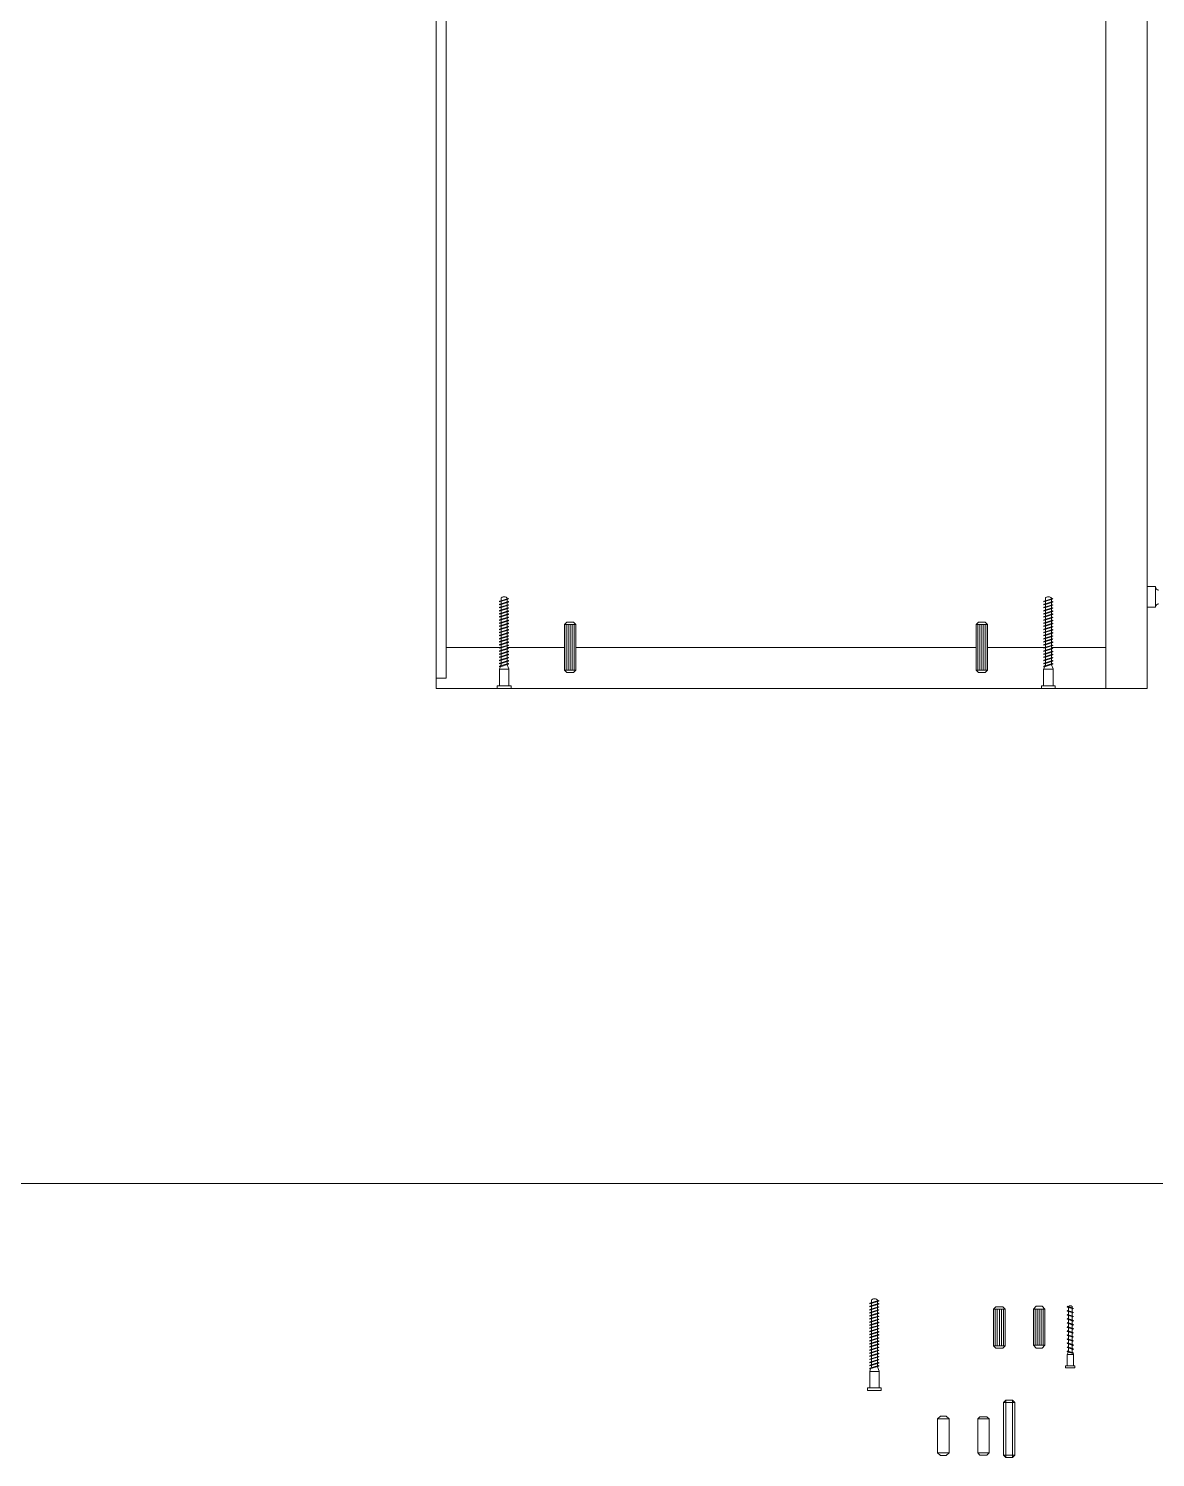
# Model space of a CAD drawing. Header units: centimetres. Extents: x -9.9 to 12.1, y -14.8 to 2.1.
# Drawn here: x 1.949 to 2.44, y -10.87 to -10.247 of the extents above; entities that cross this region are included whole.
import ezdxf

# ---------------------------------------------------------------- set-up
doc = ezdxf.new("R2010")
doc.units = ezdxf.units.CM
doc.header["$MEASUREMENT"] = 0
for name, color, linetype, lineweight in [('0_Num_Penna__6', 6, 'Continuous', 18), ('0_Num_Penna__7', 7, 'Continuous', 18), ('A-FURN_Num_Penna__252_Num_Penna__252_Num_Penna__3_Num_Penna__252_Num_Penna__252_Num_Penna__252_Num_Penna__252_Num_Penna__252_Num_Penna__252_Num_Penna__252_Num_Penna__252_Num_Penna__252_Num_Penna__252_Num_Penna__252_Num_Penna__240', 240, 'Continuous', 18), ('A-FURN_Num_Penna__252_Num_Penna__252_Num_Penna__3_Num_Penna__252_Num_Penna__252_Num_Penna__252_Num_Penna__252_Num_Penna__252_Num_Penna__252_Num_Penna__252_Num_Penna__252_Num_Penna__252_Num_Penna__252_Num_Penna__252_Num_Penna__3', 3, 'Continuous', 18), ('A-FURN_Num_Penna__252_Num_Penna__252_Num_Penna__3_Num_Penna__252_Num_Penna__252_Num_Penna__252_Num_Penna__252_Num_Penna__252_Num_Penna__252_Num_Penna__252_Num_Penna__252_Num_Penna__252_Num_Penna__252_Num_Penna__252_Num_Penna__5', 5, 'Continuous', 18), ('A-FURN_Num_Penna__252_Num_Penna__252_Num_Penna__3_Num_Penna__252_Num_Penna__252_Num_Penna__252_Num_Penna__252_Num_Penna__252_Num_Penna__252_Num_Penna__252_Num_Penna__252_Num_Penna__252_Num_Penna__252_Num_Penna__252_Num_Penna__6', 6, 'Continuous', 18), ('A-FURN_Num_Penna__252_Num_Penna__252_Num_Penna__3_Num_Penna__252_Num_Penna__252_Num_Penna__252_Num_Penna__252_Num_Penna__252_Num_Penna__252_Num_Penna__252_Num_Penna__252_Num_Penna__252_Num_Penna__252_Num_Penna__252_Num_Penna__7', 7, 'Continuous', 18), ('A-SECT-PATT_Num_Penna__6_Num_Penna__6_Num_Penna__6_Num_Penna__6_Num_Penna__6_Num_Penna__6_Num_Penna__6_Num_Penna__6_Num_Penna__6_Num_Penna__6_Num_Penna__6_Num_Penna__6_Num_Penna__6_Num_Penna__6', 6, 'Continuous', 18), ('filatura_Num_Penna__8', 8, 'Continuous', 18), ('PDF _Geometria_Num_Penna__7', 7, 'Continuous', 18), ('PDF16_Geometry_Num_Penna__5_Num_Penna__5_Num_Penna__5_Num_Penna__5_Num_Penna__5_Num_Penna__5_Num_Penna__5_Num_Penna__5_Num_Penna__5_Num_Penna__5_Num_Penna__5_Num_Penna__5_Num_Penna__5_Num_Penna__5', 5, 'Continuous', 18), ('PDF16_Geometry_Num_Penna__6_Num_Penna__6_Num_Penna__6_Num_Penna__6_Num_Penna__6_Num_Penna__6_Num_Penna__6_Num_Penna__6_Num_Penna__6_Num_Penna__6_Num_Penna__6_Num_Penna__6_Num_Penna__6_Num_Penna__6', 6, 'Continuous', 18), ('PDF2_Geometry_Num_Penna__7_Num_Penna__7_Num_Penna__7_Num_Penna__7_Num_Penna__7_Num_Penna__7_Num_Penna__7_Num_Penna__5', 5, 'Continuous', 18), ('PDF2_Geometry_Num_Penna__7_Num_Penna__7_Num_Penna__7_Num_Penna__7_Num_Penna__7_Num_Penna__7_Num_Penna__7_Num_Penna__6', 6, 'Continuous', 18), ('PDF2_Geometry_Num_Penna__7_Num_Penna__7_Num_Penna__7_Num_Penna__7_Num_Penna__7_Num_Penna__7_Num_Penna__7_Num_Penna__7', 7, 'Continuous', 18), ('VITE_Num_Penna__5', 5, 'Continuous', 18), ('VITE_Num_Penna__7', 7, 'Continuous', 18)]:
    doc.layers.add(name, color=color, linetype=linetype, lineweight=lineweight)

msp = doc.modelspace()

# ---------------------------------------------------------------- linework, layer by layer
at = {"layer": '0_Num_Penna__6', "color": 6, "linetype": 'Continuous', "lineweight": 18}
for p, q in [((2.18227, -10.50691), (2.18327, -10.50591)), ((2.18327, -10.50591), (2.18627, -10.50591)), ((2.18727, -10.50691), (2.18627, -10.50591)), ((2.36177, -10.50691), (2.36277, -10.50591)), ((2.36277, -10.50591), (2.36577, -10.50591)), ((2.36677, -10.50691), (2.36577, -10.50591)), ((2.18227, -10.52691), (2.18327, -10.52791)), ((2.18327, -10.52791), (2.18627, -10.52791)), ((2.18727, -10.52691), (2.18627, -10.52791)), ((2.36177, -10.52691), (2.36277, -10.52791)), ((2.36277, -10.52791), (2.36577, -10.52791)), ((2.36677, -10.52691), (2.36577, -10.52791))]:
    msp.add_line(p, q, dxfattribs=at)
at = {"layer": '0_Num_Penna__7', "color": 7, "linetype": 'Continuous', "lineweight": 18}
for p, q in [((2.36938, -10.80547), (2.37038, -10.80447)), ((2.37038, -10.80447), (2.37338, -10.80447)), ((2.37438, -10.80547), (2.37338, -10.80447)), ((2.36938, -10.82147), (2.37038, -10.82247)), ((2.37038, -10.82247), (2.37338, -10.82247)), ((2.37438, -10.82147), (2.37338, -10.82247)), ((2.37366, -10.8461), (2.37466, -10.8451)), ((2.37766, -10.8451), (2.37466, -10.8451)), ((2.37766, -10.8451), (2.37866, -10.8461)), ((2.37366, -10.8461), (2.37366, -10.8691)), ((2.37866, -10.8551), (2.37866, -10.8461)), ((2.36243, -10.85333), (2.36343, -10.85233)), ((2.36343, -10.85233), (2.36643, -10.85233)), ((2.36743, -10.85333), (2.36643, -10.85233)), ((2.37866, -10.8551), (2.37866, -10.8691)), ((2.36243, -10.86808), (2.36343, -10.86908)), ((2.36343, -10.86908), (2.36643, -10.86908)), ((2.36743, -10.86808), (2.36643, -10.86908)), ((2.37366, -10.8691), (2.37466, -10.8701)), ((2.37466, -10.8681), (2.37466, -10.8651)), ((2.37466, -10.8701), (2.37766, -10.8701)), ((2.37866, -10.8691), (2.37766, -10.8701))]:
    msp.add_line(p, q, dxfattribs=at)
at = {"layer": 'A-FURN_Num_Penna__252_Num_Penna__252_Num_Penna__3_Num_Penna__252_Num_Penna__252_Num_Penna__252_Num_Penna__252_Num_Penna__252_Num_Penna__252_Num_Penna__252_Num_Penna__252_Num_Penna__252_Num_Penna__252_Num_Penna__252_Num_Penna__240', "color": 240, "linetype": 'Continuous', "lineweight": 18}
msp.add_line((2.58386, -10.75068), (1.45735, -10.75068), dxfattribs=at)
at = {"layer": 'A-FURN_Num_Penna__252_Num_Penna__252_Num_Penna__3_Num_Penna__252_Num_Penna__252_Num_Penna__252_Num_Penna__252_Num_Penna__252_Num_Penna__252_Num_Penna__252_Num_Penna__252_Num_Penna__252_Num_Penna__252_Num_Penna__252_Num_Penna__3', "color": 3, "linetype": 'Continuous', "lineweight": 18}
msp.add_line((2.37038, -10.82247), (2.37338, -10.82247), dxfattribs=at)
at = {"layer": 'A-FURN_Num_Penna__252_Num_Penna__252_Num_Penna__3_Num_Penna__252_Num_Penna__252_Num_Penna__252_Num_Penna__252_Num_Penna__252_Num_Penna__252_Num_Penna__252_Num_Penna__252_Num_Penna__252_Num_Penna__252_Num_Penna__252_Num_Penna__5', "color": 5, "linetype": 'Continuous', "lineweight": 18}
for p, q in [((2.15728, -10.49575), (2.15467, -10.49656)), ((2.15467, -10.49684), (2.15728, -10.49603)), ((2.39456, -10.49575), (2.39196, -10.49656)), ((2.39196, -10.49684), (2.39456, -10.49603)), ((2.15728, -10.4971), (2.15467, -10.49791)), ((2.15467, -10.49819), (2.15728, -10.49738)), ((2.15728, -10.49845), (2.15467, -10.49926)), ((2.15467, -10.49954), (2.15728, -10.49873)), ((2.15728, -10.49981), (2.15467, -10.50061)), ((2.15467, -10.50089), (2.15728, -10.50009)), ((2.15728, -10.50116), (2.15467, -10.50197)), ((2.15467, -10.50225), (2.15728, -10.50144)), ((2.15728, -10.50251), (2.15467, -10.50332)), ((2.15467, -10.5036), (2.15728, -10.50279)), ((2.39456, -10.4971), (2.39196, -10.49791)), ((2.39196, -10.49819), (2.39456, -10.49738)), ((2.39456, -10.49845), (2.39196, -10.49926)), ((2.39196, -10.49954), (2.39456, -10.49873)), ((2.39456, -10.49981), (2.39196, -10.50061)), ((2.39196, -10.50089), (2.39456, -10.50009)), ((2.39456, -10.50116), (2.39196, -10.50197)), ((2.39196, -10.50225), (2.39456, -10.50144)), ((2.39456, -10.50251), (2.39196, -10.50332)), ((2.39196, -10.5036), (2.39456, -10.50279)), ((2.15728, -10.50387), (2.15467, -10.50467)), ((2.15467, -10.50495), (2.15728, -10.50415)), ((2.15728, -10.50522), (2.15467, -10.50603)), ((2.15467, -10.50631), (2.15728, -10.5055)), ((2.15728, -10.50657), (2.15467, -10.50738)), ((2.15467, -10.50766), (2.15728, -10.50685)), ((2.15728, -10.50792), (2.15467, -10.50873)), ((2.15467, -10.50901), (2.15728, -10.5082)), ((2.15728, -10.50928), (2.15467, -10.51008)), ((2.39456, -10.50387), (2.39196, -10.50467)), ((2.39196, -10.50495), (2.39456, -10.50415)), ((2.39456, -10.50522), (2.39196, -10.50603)), ((2.39196, -10.50631), (2.39456, -10.5055)), ((2.39456, -10.50657), (2.39196, -10.50738)), ((2.39196, -10.50766), (2.39456, -10.50685)), ((2.39456, -10.50792), (2.39196, -10.50873)), ((2.39196, -10.50901), (2.39456, -10.5082)), ((2.39456, -10.50928), (2.39196, -10.51008)), ((2.15467, -10.51036), (2.15728, -10.50956)), ((2.15728, -10.51063), (2.15467, -10.51144)), ((2.15467, -10.51172), (2.15728, -10.51091)), ((2.15728, -10.51198), (2.15467, -10.51279)), ((2.15467, -10.51307), (2.15728, -10.51226)), ((2.15728, -10.51334), (2.15467, -10.51414)), ((2.15467, -10.51442), (2.15728, -10.51362)), ((2.15728, -10.51469), (2.15467, -10.5155)), ((2.15467, -10.51578), (2.15728, -10.51497)), ((2.39196, -10.51036), (2.39456, -10.50956)), ((2.39456, -10.51063), (2.39196, -10.51144)), ((2.39196, -10.51172), (2.39456, -10.51091)), ((2.39456, -10.51198), (2.39196, -10.51279)), ((2.39196, -10.51307), (2.39456, -10.51226)), ((2.39456, -10.51334), (2.39196, -10.51414)), ((2.39196, -10.51442), (2.39456, -10.51362)), ((2.39456, -10.51469), (2.39196, -10.5155)), ((2.39196, -10.51578), (2.39456, -10.51497)), ((2.15728, -10.51604), (2.15467, -10.51685)), ((2.15467, -10.51713), (2.15728, -10.51632)), ((2.15728, -10.5174), (2.15467, -10.5182)), ((2.15467, -10.51848), (2.15728, -10.51768)), ((2.15728, -10.51875), (2.15467, -10.51955)), ((2.15467, -10.51984), (2.15728, -10.51903)), ((2.15728, -10.5201), (2.15467, -10.52091)), ((2.15467, -10.52119), (2.15728, -10.52038)), ((2.15728, -10.52145), (2.15467, -10.52226)), ((2.15467, -10.52254), (2.15728, -10.52173)), ((2.39456, -10.51604), (2.39196, -10.51685)), ((2.39196, -10.51713), (2.39456, -10.51632)), ((2.39456, -10.5174), (2.39196, -10.5182)), ((2.39196, -10.51848), (2.39456, -10.51768)), ((2.39456, -10.51875), (2.39196, -10.51955)), ((2.39196, -10.51984), (2.39456, -10.51903)), ((2.39456, -10.5201), (2.39196, -10.52091)), ((2.39196, -10.52119), (2.39456, -10.52038)), ((2.39456, -10.52145), (2.39196, -10.52226)), ((2.39196, -10.52254), (2.39456, -10.52173)), ((2.15467, -10.52649), (2.15391, -10.52649)), ((2.15433, -10.52535), (2.15728, -10.52444)), ((2.15728, -10.52416), (2.15445, -10.52503)), ((2.15728, -10.52281), (2.15467, -10.52361)), ((2.15467, -10.52389), (2.15728, -10.52309)), ((2.15803, -10.52649), (2.15467, -10.52649)), ((2.39196, -10.52649), (2.3912, -10.52649)), ((2.39161, -10.52535), (2.39456, -10.52444)), ((2.39456, -10.52416), (2.39174, -10.52503)), ((2.39456, -10.52281), (2.39196, -10.52361)), ((2.39196, -10.52389), (2.39456, -10.52309)), ((2.39532, -10.52649), (2.39196, -10.52649)), ((2.15391, -10.53371), (2.15803, -10.53371)), ((2.3912, -10.53371), (2.39532, -10.53371)), ((2.15897, -10.53491), (2.15297, -10.53491)), ((2.39626, -10.53491), (2.39026, -10.53491)), ((2.31947, -10.83257), (2.31535, -10.83257)), ((2.32041, -10.83979), (2.31441, -10.83979)), ((2.31441, -10.84099), (2.31441, -10.83979)), ((2.32041, -10.84099), (2.31441, -10.84099)), ((2.32041, -10.84099), (2.32041, -10.83979))]:
    msp.add_line(p, q, dxfattribs=at)
at = {"layer": 'A-FURN_Num_Penna__252_Num_Penna__252_Num_Penna__3_Num_Penna__252_Num_Penna__252_Num_Penna__252_Num_Penna__252_Num_Penna__252_Num_Penna__252_Num_Penna__252_Num_Penna__252_Num_Penna__252_Num_Penna__252_Num_Penna__252_Num_Penna__6', "color": 6, "linetype": 'Continuous', "lineweight": 18}
for p, q in [((2.15401, -10.49704), (2.15467, -10.49684)), ((2.15467, -10.49656), (2.15403, -10.49675)), ((2.15775, -10.4956), (2.15728, -10.49575)), ((2.15728, -10.49603), (2.15794, -10.49582)), ((2.15775, -10.49695), (2.15728, -10.4971)), ((2.39129, -10.49704), (2.39196, -10.49684)), ((2.39196, -10.49656), (2.39132, -10.49675)), ((2.39504, -10.4956), (2.39456, -10.49575)), ((2.39456, -10.49603), (2.39523, -10.49582)), ((2.39504, -10.49695), (2.39456, -10.4971)), ((2.15401, -10.49839), (2.15467, -10.49819)), ((2.15401, -10.49975), (2.15467, -10.49954)), ((2.15401, -10.5011), (2.15467, -10.50089)), ((2.15401, -10.50245), (2.15467, -10.50225)), ((2.15467, -10.49791), (2.15403, -10.4981)), ((2.15467, -10.49926), (2.15403, -10.49946)), ((2.15467, -10.50061), (2.15403, -10.50081)), ((2.15467, -10.50197), (2.15403, -10.50216)), ((2.15728, -10.49738), (2.15794, -10.49718)), ((2.15775, -10.49831), (2.15728, -10.49845)), ((2.15728, -10.49873), (2.15794, -10.49853)), ((2.15775, -10.49966), (2.15728, -10.49981)), ((2.15728, -10.50009), (2.15794, -10.49988)), ((2.15775, -10.50101), (2.15728, -10.50116)), ((2.15728, -10.50144), (2.15794, -10.50123)), ((2.15775, -10.50237), (2.15728, -10.50251)), ((2.15728, -10.50279), (2.15794, -10.50259)), ((2.39129, -10.49839), (2.39196, -10.49819)), ((2.39129, -10.49975), (2.39196, -10.49954)), ((2.39129, -10.5011), (2.39196, -10.50089)), ((2.39129, -10.50245), (2.39196, -10.50225)), ((2.39196, -10.49791), (2.39132, -10.4981)), ((2.39196, -10.49926), (2.39132, -10.49946)), ((2.39196, -10.50061), (2.39132, -10.50081)), ((2.39196, -10.50197), (2.39132, -10.50216)), ((2.39456, -10.49738), (2.39523, -10.49718)), ((2.39504, -10.49831), (2.39456, -10.49845)), ((2.39456, -10.49873), (2.39523, -10.49853)), ((2.39504, -10.49966), (2.39456, -10.49981)), ((2.39456, -10.50009), (2.39523, -10.49988)), ((2.39504, -10.50101), (2.39456, -10.50116)), ((2.39456, -10.50144), (2.39523, -10.50123)), ((2.39504, -10.50237), (2.39456, -10.50251)), ((2.39456, -10.50279), (2.39523, -10.50259)), ((2.15401, -10.50381), (2.15467, -10.5036)), ((2.15401, -10.50516), (2.15467, -10.50495)), ((2.15401, -10.50651), (2.15467, -10.50631)), ((2.15401, -10.50786), (2.15467, -10.50766)), ((2.15401, -10.50922), (2.15467, -10.50901)), ((2.15467, -10.50332), (2.15403, -10.50352)), ((2.15467, -10.50467), (2.15403, -10.50487)), ((2.15467, -10.50603), (2.15403, -10.50622)), ((2.15467, -10.50738), (2.15403, -10.50758)), ((2.15467, -10.50873), (2.15403, -10.50893)), ((2.15775, -10.50372), (2.15728, -10.50387)), ((2.15728, -10.50415), (2.15794, -10.50394)), ((2.15775, -10.50507), (2.15728, -10.50522)), ((2.15728, -10.5055), (2.15794, -10.50529)), ((2.15775, -10.50642), (2.15728, -10.50657)), ((2.15728, -10.50685), (2.15794, -10.50665)), ((2.15775, -10.50778), (2.15728, -10.50792)), ((2.15728, -10.5082), (2.15794, -10.508)), ((2.15775, -10.50913), (2.15728, -10.50928)), ((2.15728, -10.50956), (2.15794, -10.50935)), ((2.36177, -10.51691), (2.36177, -10.50691)), ((2.36677, -10.51691), (2.36677, -10.50691)), ((2.39129, -10.50381), (2.39196, -10.5036)), ((2.39129, -10.50516), (2.39196, -10.50495)), ((2.39129, -10.50651), (2.39196, -10.50631)), ((2.39129, -10.50786), (2.39196, -10.50766)), ((2.39129, -10.50922), (2.39196, -10.50901)), ((2.39196, -10.50332), (2.39132, -10.50352)), ((2.39196, -10.50467), (2.39132, -10.50487)), ((2.39196, -10.50603), (2.39132, -10.50622)), ((2.39196, -10.50738), (2.39132, -10.50758)), ((2.39196, -10.50873), (2.39132, -10.50893)), ((2.39504, -10.50372), (2.39456, -10.50387)), ((2.39456, -10.50415), (2.39523, -10.50394)), ((2.39504, -10.50507), (2.39456, -10.50522)), ((2.39456, -10.5055), (2.39523, -10.50529)), ((2.39504, -10.50642), (2.39456, -10.50657)), ((2.39456, -10.50685), (2.39523, -10.50665)), ((2.39504, -10.50778), (2.39456, -10.50792)), ((2.39456, -10.5082), (2.39523, -10.508)), ((2.39504, -10.50913), (2.39456, -10.50928)), ((2.39456, -10.50956), (2.39523, -10.50935)), ((2.15401, -10.51057), (2.15467, -10.51036)), ((2.15401, -10.51192), (2.15467, -10.51172)), ((2.15401, -10.51328), (2.15467, -10.51307)), ((2.15401, -10.51463), (2.15467, -10.51442)), ((2.15467, -10.51008), (2.15403, -10.51028)), ((2.15467, -10.51144), (2.15403, -10.51163)), ((2.15467, -10.51279), (2.15403, -10.51299)), ((2.15467, -10.51414), (2.15403, -10.51434)), ((2.15467, -10.5155), (2.15403, -10.51569)), ((2.15775, -10.51048), (2.15728, -10.51063)), ((2.15728, -10.51091), (2.15794, -10.51071)), ((2.15775, -10.51184), (2.15728, -10.51198)), ((2.15728, -10.51226), (2.15794, -10.51206)), ((2.15775, -10.51319), (2.15728, -10.51334)), ((2.15728, -10.51362), (2.15794, -10.51341)), ((2.15775, -10.51454), (2.15728, -10.51469)), ((2.15728, -10.51497), (2.15794, -10.51476)), ((2.39129, -10.51057), (2.39196, -10.51036)), ((2.39129, -10.51192), (2.39196, -10.51172)), ((2.39129, -10.51328), (2.39196, -10.51307)), ((2.39129, -10.51463), (2.39196, -10.51442)), ((2.39196, -10.51008), (2.39132, -10.51028)), ((2.39196, -10.51144), (2.39132, -10.51163)), ((2.39196, -10.51279), (2.39132, -10.51299)), ((2.39196, -10.51414), (2.39132, -10.51434)), ((2.39196, -10.5155), (2.39132, -10.51569)), ((2.39504, -10.51048), (2.39456, -10.51063)), ((2.39456, -10.51091), (2.39523, -10.51071)), ((2.39504, -10.51184), (2.39456, -10.51198)), ((2.39456, -10.51226), (2.39523, -10.51206)), ((2.39504, -10.51319), (2.39456, -10.51334)), ((2.39456, -10.51362), (2.39523, -10.51341)), ((2.39504, -10.51454), (2.39456, -10.51469)), ((2.39456, -10.51497), (2.39523, -10.51476)), ((2.15401, -10.51598), (2.15467, -10.51578)), ((2.15401, -10.51733), (2.15467, -10.51713)), ((2.15401, -10.51869), (2.15467, -10.51848)), ((2.15401, -10.52004), (2.15467, -10.51984)), ((2.15401, -10.52139), (2.15467, -10.52119)), ((2.15467, -10.51685), (2.15403, -10.51705)), ((2.15467, -10.5182), (2.15403, -10.5184)), ((2.15467, -10.51955), (2.15403, -10.51975)), ((2.15467, -10.52091), (2.15403, -10.5211)), ((2.15775, -10.51589), (2.15728, -10.51604)), ((2.15728, -10.51632), (2.15794, -10.51612)), ((2.15775, -10.51725), (2.15728, -10.5174)), ((2.15728, -10.51768), (2.15794, -10.51747)), ((2.15775, -10.5186), (2.15728, -10.51875)), ((2.15728, -10.51903), (2.15794, -10.51882)), ((2.15775, -10.51995), (2.15728, -10.5201)), ((2.15728, -10.52038), (2.15794, -10.52018)), ((2.15775, -10.52131), (2.15728, -10.52145)), ((2.15728, -10.52173), (2.15794, -10.52153)), ((2.39129, -10.51598), (2.39196, -10.51578)), ((2.39129, -10.51733), (2.39196, -10.51713)), ((2.39129, -10.51869), (2.39196, -10.51848)), ((2.39129, -10.52004), (2.39196, -10.51984)), ((2.39129, -10.52139), (2.39196, -10.52119)), ((2.39196, -10.51685), (2.39132, -10.51705)), ((2.39196, -10.5182), (2.39132, -10.5184)), ((2.39196, -10.51955), (2.39132, -10.51975)), ((2.39196, -10.52091), (2.39132, -10.5211)), ((2.39504, -10.51589), (2.39456, -10.51604)), ((2.39456, -10.51632), (2.39523, -10.51612)), ((2.39504, -10.51725), (2.39456, -10.5174)), ((2.39456, -10.51768), (2.39523, -10.51747)), ((2.39504, -10.5186), (2.39456, -10.51875)), ((2.39456, -10.51903), (2.39523, -10.51882)), ((2.39504, -10.51995), (2.39456, -10.5201)), ((2.39456, -10.52038), (2.39523, -10.52018)), ((2.39504, -10.52131), (2.39456, -10.52145)), ((2.39456, -10.52173), (2.39523, -10.52153)), ((2.15401, -10.52275), (2.15467, -10.52254)), ((2.15401, -10.5241), (2.15467, -10.52389)), ((2.15401, -10.52545), (2.15433, -10.52535)), ((2.15467, -10.52226), (2.15403, -10.52246)), ((2.15467, -10.52361), (2.15403, -10.52381)), ((2.15445, -10.52503), (2.15403, -10.52516)), ((2.15775, -10.52266), (2.15728, -10.52281)), ((2.15728, -10.52309), (2.15794, -10.52288)), ((2.15775, -10.52401), (2.15728, -10.52416)), ((2.15728, -10.52444), (2.15794, -10.52423)), ((2.39129, -10.52275), (2.39196, -10.52254)), ((2.39129, -10.5241), (2.39196, -10.52389)), ((2.39129, -10.52545), (2.39161, -10.52535)), ((2.39196, -10.52226), (2.39132, -10.52246)), ((2.39196, -10.52361), (2.39132, -10.52381)), ((2.39174, -10.52503), (2.39132, -10.52516)), ((2.39504, -10.52266), (2.39456, -10.52281)), ((2.39456, -10.52309), (2.39523, -10.52288)), ((2.39504, -10.52401), (2.39456, -10.52416)), ((2.39456, -10.52444), (2.39523, -10.52423)), ((2.15297, -10.53491), (2.15297, -10.53371)), ((2.15297, -10.53371), (2.15391, -10.53371)), ((2.15803, -10.53371), (2.15897, -10.53371)), ((2.15897, -10.53491), (2.15897, -10.53371)), ((2.39026, -10.53491), (2.39026, -10.53371)), ((2.39026, -10.53371), (2.3912, -10.53371)), ((2.39532, -10.53371), (2.39626, -10.53371)), ((2.39626, -10.53491), (2.39626, -10.53371))]:
    msp.add_line(p, q, dxfattribs=at)
at = {"layer": 'A-FURN_Num_Penna__252_Num_Penna__252_Num_Penna__3_Num_Penna__252_Num_Penna__252_Num_Penna__252_Num_Penna__252_Num_Penna__252_Num_Penna__252_Num_Penna__252_Num_Penna__252_Num_Penna__252_Num_Penna__252_Num_Penna__252_Num_Penna__7', "color": 7, "linetype": 'Continuous', "lineweight": 18}
for p, q in [((2.31544, -10.80312), (2.31938, -10.8019)), ((2.31919, -10.80168), (2.31547, -10.80283)), ((2.31544, -10.80447), (2.31938, -10.80326)), ((2.31544, -10.80583), (2.31938, -10.80461)), ((2.31544, -10.80718), (2.31938, -10.80596)), ((2.31544, -10.80853), (2.31938, -10.80732)), ((2.31919, -10.80303), (2.31547, -10.80419)), ((2.31919, -10.80439), (2.31547, -10.80554)), ((2.31919, -10.80574), (2.31547, -10.80689)), ((2.31919, -10.80709), (2.31547, -10.80824)), ((2.31919, -10.80845), (2.31547, -10.8096)), ((2.31544, -10.80989), (2.31938, -10.80867)), ((2.31544, -10.81124), (2.31938, -10.81002)), ((2.31544, -10.81259), (2.31938, -10.81137)), ((2.31544, -10.81395), (2.31938, -10.81273)), ((2.31544, -10.8153), (2.31938, -10.81408)), ((2.31919, -10.8098), (2.31547, -10.81095)), ((2.31919, -10.81115), (2.31547, -10.8123)), ((2.31919, -10.81251), (2.31547, -10.81366)), ((2.31919, -10.81386), (2.31547, -10.81501)), ((2.31544, -10.81665), (2.31938, -10.81543)), ((2.31544, -10.818), (2.31938, -10.81679)), ((2.31544, -10.81936), (2.31938, -10.81814)), ((2.31544, -10.82071), (2.31938, -10.81949)), ((2.31544, -10.82206), (2.31938, -10.82085)), ((2.31919, -10.81521), (2.31547, -10.81636)), ((2.31919, -10.81656), (2.31547, -10.81772)), ((2.31919, -10.81792), (2.31547, -10.81907)), ((2.31919, -10.81927), (2.31547, -10.82042)), ((2.31919, -10.82062), (2.31547, -10.82177)), ((2.31544, -10.82342), (2.31938, -10.8222)), ((2.31544, -10.82477), (2.31938, -10.82355)), ((2.31544, -10.82612), (2.31938, -10.8249)), ((2.31544, -10.82747), (2.31938, -10.82626)), ((2.31919, -10.82198), (2.31547, -10.82313)), ((2.31919, -10.82333), (2.31547, -10.82448)), ((2.31919, -10.82468), (2.31547, -10.82583)), ((2.31919, -10.82603), (2.31547, -10.82719)), ((2.31544, -10.82883), (2.31938, -10.82761)), ((2.31544, -10.83018), (2.31938, -10.82896)), ((2.31544, -10.83153), (2.31938, -10.83032)), ((2.31919, -10.82739), (2.31547, -10.82854)), ((2.31919, -10.82874), (2.31547, -10.82989)), ((2.31919, -10.83009), (2.31547, -10.83124))]:
    msp.add_line(p, q, dxfattribs=at)
at = {"layer": 'A-SECT-PATT_Num_Penna__6_Num_Penna__6_Num_Penna__6_Num_Penna__6_Num_Penna__6_Num_Penna__6_Num_Penna__6_Num_Penna__6_Num_Penna__6_Num_Penna__6_Num_Penna__6_Num_Penna__6_Num_Penna__6_Num_Penna__6', "color": 6, "linetype": 'Continuous', "lineweight": 18}
msp.add_line((2.13077, -9.78941), (2.13077, -10.53041), dxfattribs=at)
at = {"layer": 'filatura_Num_Penna__8', "color": 8, "linetype": 'Continuous', "lineweight": 18}
for p, q in [((2.37466, -10.8451), (2.37466, -10.8701)), ((2.37766, -10.8451), (2.37766, -10.8701)), ((2.37366, -10.8461), (2.37866, -10.8461)), ((2.37866, -10.8691), (2.37366, -10.8691))]:
    msp.add_line(p, q, dxfattribs=at)
at = {"layer": 'PDF _Geometria_Num_Penna__7', "color": 7, "linetype": 'Continuous', "lineweight": 18, "flags": 128}
msp.add_lwpolyline([(2.40394, -10.82477, -0.02483), (2.40415, -10.82526), (2.40415, -10.83017), (2.40415, -10.82526), (2.40143, -10.82526), (2.40143, -10.83017), (2.40143, -10.82526, -0.059883), (2.40203, -10.82413), (2.40203, -10.80424, -0.31778), (2.40356, -10.80424), (2.40356, -10.82413, -0.012634), (2.40371, -10.82435)], format="xyb", dxfattribs=at)
for points in [[(2.40415, -10.8051), (2.40394, -10.80497), (2.40165, -10.8042), (2.40143, -10.80442), (2.40165, -10.80454), (2.40394, -10.80532), (2.40415, -10.8051), (2.40143, -10.80442)], [(2.40415, -10.80687), (2.40394, -10.80675), (2.40165, -10.80598), (2.40143, -10.80619), (2.40165, -10.80632), (2.40394, -10.80709), (2.40415, -10.80687), (2.40143, -10.80619)], [(2.40415, -10.80864), (2.40394, -10.80851), (2.40165, -10.80774), (2.40143, -10.80796), (2.40165, -10.80808), (2.40394, -10.80885), (2.40415, -10.80864), (2.40143, -10.80796)], [(2.40415, -10.81041), (2.40394, -10.81028), (2.40165, -10.80951), (2.40143, -10.80973), (2.40165, -10.80985), (2.40394, -10.81062), (2.40415, -10.81041), (2.40143, -10.80973)], [(2.40415, -10.81218), (2.40394, -10.81206), (2.40165, -10.81129), (2.40143, -10.81149), (2.40165, -10.81162), (2.40394, -10.81239), (2.40415, -10.81218), (2.40143, -10.81149)], [(2.40415, -10.81394), (2.40394, -10.81382), (2.40165, -10.81305), (2.40143, -10.81327), (2.40165, -10.81339), (2.40394, -10.81416), (2.40415, -10.81394), (2.40143, -10.81327)], [(2.40415, -10.81571), (2.40394, -10.81559), (2.40165, -10.81482), (2.40143, -10.81503), (2.40165, -10.81516), (2.40394, -10.81593), (2.40415, -10.81571), (2.40143, -10.81503)], [(2.40415, -10.81748), (2.40394, -10.81735), (2.40165, -10.81658), (2.40143, -10.8168), (2.40165, -10.81692), (2.40394, -10.81769), (2.40415, -10.81748), (2.40143, -10.8168)], [(2.40415, -10.81925), (2.40394, -10.81913), (2.40165, -10.81836), (2.40143, -10.81857), (2.40165, -10.8187), (2.40394, -10.81947), (2.40415, -10.81925), (2.40143, -10.81857)], [(2.40415, -10.82102), (2.40394, -10.8209), (2.40165, -10.82013), (2.40143, -10.82034), (2.40165, -10.82046), (2.40394, -10.82123), (2.40415, -10.82102), (2.40143, -10.82034)], [(2.40415, -10.82278), (2.40394, -10.82266), (2.40165, -10.82189), (2.40143, -10.82211), (2.40165, -10.82223), (2.40394, -10.823), (2.40415, -10.82278), (2.40143, -10.82211)], [(2.40415, -10.82456), (2.40394, -10.82443), (2.40165, -10.82366), (2.40143, -10.82387), (2.40165, -10.824), (2.40394, -10.82477), (2.40415, -10.82456), (2.40143, -10.82387)]]:
    msp.add_lwpolyline(points, dxfattribs=at)
msp.add_lwpolyline([(2.40479, -10.83017), (2.40079, -10.83017), (2.40079, -10.83098), (2.40479, -10.83098)], close=True, dxfattribs=at)
at = {"layer": 'PDF16_Geometry_Num_Penna__5_Num_Penna__5_Num_Penna__5_Num_Penna__5_Num_Penna__5_Num_Penna__5_Num_Penna__5_Num_Penna__5_Num_Penna__5_Num_Penna__5_Num_Penna__5_Num_Penna__5_Num_Penna__5_Num_Penna__5', "color": 5, "linetype": 'Continuous', "lineweight": 18}
for p, q in [((2.43993, -10.49043), (2.43627, -10.49043)), ((2.43627, -10.49043), (2.43627, -10.49938)), ((2.43993, -10.49043), (2.43993, -10.49938)), ((2.43993, -10.49938), (2.43627, -10.49938))]:
    msp.add_line(p, q, dxfattribs=at)
for centre, start, end in [((2.44141, -10.49043), 180, 270), ((2.44141, -10.49938), 90, 180)]:
    msp.add_arc(centre, 0.00148, start, end, dxfattribs=at)
at = {"layer": 'PDF16_Geometry_Num_Penna__6_Num_Penna__6_Num_Penna__6_Num_Penna__6_Num_Penna__6_Num_Penna__6_Num_Penna__6_Num_Penna__6_Num_Penna__6_Num_Penna__6_Num_Penna__6_Num_Penna__6_Num_Penna__6_Num_Penna__6', "color": 6, "linetype": 'Continuous', "lineweight": 18}
for p, q in [((2.12627, -10.53041), (2.12627, -9.78491)), ((2.41827, -9.78491), (2.41827, -10.53491)), ((2.43627, -9.78491), (2.43627, -10.53491)), ((2.13077, -10.51691), (2.15448, -10.51691)), ((2.13077, -10.53041), (2.13077, -10.51691)), ((2.15728, -10.51691), (2.18227, -10.51691)), ((2.18727, -10.51691), (2.36177, -10.51691)), ((2.36677, -10.51691), (2.39177, -10.51691)), ((2.39456, -10.51691), (2.41827, -10.51691)), ((2.12627, -10.53491), (2.12627, -10.53041)), ((2.12627, -10.53041), (2.13077, -10.53041)), ((2.12627, -10.53491), (2.15279, -10.53491)), ((2.15879, -10.53491), (2.39026, -10.53491)), ((2.39626, -10.53491), (2.43627, -10.53491))]:
    msp.add_line(p, q, dxfattribs=at)
at = {"layer": 'PDF2_Geometry_Num_Penna__7_Num_Penna__7_Num_Penna__7_Num_Penna__7_Num_Penna__7_Num_Penna__7_Num_Penna__7_Num_Penna__5', "color": 5, "linetype": 'Continuous', "lineweight": 18, "flags": 128}
for points in [[(2.39456, -10.4971), (2.39456, -10.49603)], [(2.39456, -10.49845), (2.39456, -10.49738)], [(2.39456, -10.49981), (2.39456, -10.49873)], [(2.39456, -10.50116), (2.39456, -10.50009)], [(2.39456, -10.50251), (2.39456, -10.50144)], [(2.39456, -10.50387), (2.39456, -10.50279)], [(2.18301, -10.50691), (2.18301, -10.52691)], [(2.18389, -10.50691), (2.18389, -10.52691)], [(2.18478, -10.50691), (2.18478, -10.52691)], [(2.18566, -10.50691), (2.18566, -10.52691)], [(2.18654, -10.50691), (2.18654, -10.52691)], [(2.36251, -10.50691), (2.36251, -10.52691)], [(2.36339, -10.50691), (2.36339, -10.52691)], [(2.36428, -10.50691), (2.36428, -10.52691)], [(2.36516, -10.50691), (2.36516, -10.52691)], [(2.36604, -10.50691), (2.36604, -10.52691)], [(2.39456, -10.50522), (2.39456, -10.50415)], [(2.39456, -10.50657), (2.39456, -10.5055)], [(2.39456, -10.50792), (2.39456, -10.50685)], [(2.39456, -10.50928), (2.39456, -10.5082)], [(2.39456, -10.51063), (2.39456, -10.50956)], [(2.39456, -10.51198), (2.39456, -10.51091)], [(2.39456, -10.51334), (2.39456, -10.51226)], [(2.39456, -10.51469), (2.39456, -10.51362)], [(2.39456, -10.51604), (2.39456, -10.51497)], [(2.39456, -10.5174), (2.39456, -10.51632)], [(2.39456, -10.51875), (2.39456, -10.51768)], [(2.39456, -10.5201), (2.39456, -10.51903)], [(2.39456, -10.52145), (2.39456, -10.52038)], [(2.39456, -10.52281), (2.39456, -10.52173)], [(2.15467, -10.52447), (2.15467, -10.52444)], [(2.39196, -10.52447), (2.39196, -10.52444)], [(2.39456, -10.52416), (2.39456, -10.52309)], [(2.31871, -10.80318), (2.31871, -10.80211)], [(2.31611, -10.80292), (2.31611, -10.80399)], [(2.31611, -10.80427), (2.31611, -10.80534)], [(2.31611, -10.80562), (2.31611, -10.8067)], [(2.31611, -10.80698), (2.31611, -10.80805)], [(2.31611, -10.80833), (2.31611, -10.8094)], [(2.31871, -10.80454), (2.31871, -10.80346)], [(2.31871, -10.80589), (2.31871, -10.80482)], [(2.31871, -10.80724), (2.31871, -10.80617)], [(2.31871, -10.80859), (2.31871, -10.80752)], [(2.31611, -10.80968), (2.31611, -10.81075)], [(2.31611, -10.81103), (2.31611, -10.81211)], [(2.31611, -10.81239), (2.31611, -10.81346)], [(2.31611, -10.81374), (2.31611, -10.81481)], [(2.31871, -10.80995), (2.31871, -10.80887)], [(2.31871, -10.8113), (2.31871, -10.81023)], [(2.31871, -10.81265), (2.31871, -10.81158)], [(2.31871, -10.81401), (2.31871, -10.81293)], [(2.31871, -10.81536), (2.31871, -10.81429)], [(2.31611, -10.81509), (2.31611, -10.81617)], [(2.31611, -10.81645), (2.31611, -10.81752)], [(2.31611, -10.8178), (2.31611, -10.81887)], [(2.31611, -10.81915), (2.31611, -10.82022)], [(2.31611, -10.8205), (2.31611, -10.82158)], [(2.31871, -10.81671), (2.31871, -10.81564)], [(2.31871, -10.81806), (2.31871, -10.81699)], [(2.31871, -10.81942), (2.31871, -10.81834)], [(2.31871, -10.82077), (2.31871, -10.8197)], [(2.31611, -10.82186), (2.31611, -10.82293)], [(2.31611, -10.82321), (2.31611, -10.82428)], [(2.31611, -10.82456), (2.31611, -10.82564)], [(2.31611, -10.82592), (2.31611, -10.82699)], [(2.31871, -10.82212), (2.31871, -10.82105)], [(2.31871, -10.82348), (2.31871, -10.8224)], [(2.31871, -10.82483), (2.31871, -10.82376)], [(2.31871, -10.82618), (2.31871, -10.82511)], [(2.31871, -10.82754), (2.31871, -10.82646)], [(2.31538, -10.83243), (2.31576, -10.83143)], [(2.31589, -10.83112), (2.31611, -10.83055)], [(2.31611, -10.82727), (2.31611, -10.82834)], [(2.31611, -10.82862), (2.31611, -10.82969)], [(2.31611, -10.82997), (2.31611, -10.83055)], [(2.31611, -10.83055), (2.31611, -10.83052)], [(2.31871, -10.82889), (2.31871, -10.82782)], [(2.31871, -10.83024), (2.31871, -10.82917)], [(2.31871, -10.83055), (2.31871, -10.83052)], [(2.31944, -10.83243), (2.31871, -10.83055)]]:
    msp.add_lwpolyline(points, dxfattribs=at)
for points in [[(2.31871, -10.80183), (2.31871, -10.80153, 0.19953), (2.31864, -10.80136, 0.116877), (2.31826, -10.80112, 0.162888), (2.31657, -10.80112, 0.116832), (2.31618, -10.80136, 0.198418), (2.31611, -10.80153), (2.31611, -10.80264)], [(2.31938, -10.8019, 0.199007), (2.31919, -10.80168)], [(2.31547, -10.80283, 0.198716), (2.31544, -10.80312)], [(2.31547, -10.80419, 0.199281), (2.31544, -10.80447)], [(2.31547, -10.80554, 0.198514), (2.31544, -10.80583)], [(2.31547, -10.80689, 0.199628), (2.31544, -10.80718)], [(2.31547, -10.80824, 0.198716), (2.31544, -10.80853)], [(2.31938, -10.80326, 0.19894), (2.31919, -10.80303)], [(2.31938, -10.80461, 0.198954), (2.31919, -10.80439)], [(2.31938, -10.80596, 0.198898), (2.31919, -10.80574)], [(2.31938, -10.80732, 0.199007), (2.31919, -10.80709)], [(2.31938, -10.80867, 0.19894), (2.31919, -10.80845)], [(2.31547, -10.8096, 0.199281), (2.31544, -10.80989)], [(2.31547, -10.81095, 0.198514), (2.31544, -10.81124)], [(2.31547, -10.8123, 0.199628), (2.31544, -10.81259)], [(2.31547, -10.81366, 0.198716), (2.31544, -10.81395)], [(2.31938, -10.81002, 0.198954), (2.31919, -10.8098)], [(2.31938, -10.81137, 0.198898), (2.31919, -10.81115)], [(2.31938, -10.81273, 0.199007), (2.31919, -10.81251)], [(2.31938, -10.81408, 0.19894), (2.31919, -10.81386)], [(2.31547, -10.81501, 0.199281), (2.31544, -10.8153)], [(2.31547, -10.81636, 0.198514), (2.31544, -10.81665)], [(2.31547, -10.81772, 0.199628), (2.31544, -10.818)], [(2.31547, -10.81907, 0.198716), (2.31544, -10.81936)], [(2.31547, -10.82042, 0.199281), (2.31544, -10.82071)], [(2.31938, -10.81543, 0.198954), (2.31919, -10.81521)], [(2.31938, -10.81679, 0.198898), (2.31919, -10.81656)], [(2.31938, -10.81814, 0.199007), (2.31919, -10.81792)], [(2.31938, -10.81949, 0.19894), (2.31919, -10.81927)], [(2.31938, -10.82085, 0.198954), (2.31919, -10.82062)], [(2.31547, -10.82177, 0.198514), (2.31544, -10.82206)], [(2.31547, -10.82313, 0.199628), (2.31544, -10.82342)], [(2.31547, -10.82448, 0.198716), (2.31544, -10.82477)], [(2.31547, -10.82583, 0.199281), (2.31544, -10.82612)], [(2.31938, -10.8222, 0.198898), (2.31919, -10.82198)], [(2.31938, -10.82355, 0.199007), (2.31919, -10.82333)], [(2.31938, -10.8249, 0.19894), (2.31919, -10.82468)], [(2.31938, -10.82626, 0.198954), (2.31919, -10.82603)], [(2.31538, -10.83243, 0.092856), (2.31535, -10.83257), (2.31535, -10.83979)], [(2.31547, -10.82719, 0.198514), (2.31544, -10.82747)], [(2.31547, -10.82854, 0.199628), (2.31544, -10.82883)], [(2.31547, -10.82989, 0.198716), (2.31544, -10.83018)], [(2.31547, -10.83124, 0.195854), (2.31545, -10.83153)], [(2.31938, -10.82761, 0.198898), (2.31919, -10.82739)], [(2.31938, -10.82896, 0.199007), (2.31919, -10.82874)], [(2.31938, -10.83032, 0.198901), (2.31919, -10.83009)], [(2.31947, -10.83979), (2.31947, -10.83257, 0.097456), (2.31944, -10.83243)]]:
    msp.add_lwpolyline(points, format="xyb", dxfattribs=at)
at = {"layer": 'PDF2_Geometry_Num_Penna__7_Num_Penna__7_Num_Penna__7_Num_Penna__7_Num_Penna__7_Num_Penna__7_Num_Penna__7_Num_Penna__6', "color": 6, "linetype": 'Continuous', "lineweight": 18, "flags": 128}
for points in [[(2.15403, -10.49675, 0.198716), (2.15401, -10.49704)], [(2.15728, -10.49575), (2.15728, -10.49545, 0.19953), (2.15721, -10.49528, 0.116877), (2.15682, -10.49504, 0.162888), (2.15513, -10.49504, 0.116832), (2.15474, -10.49528, 0.198418), (2.15467, -10.49545), (2.15467, -10.49656)], [(2.15794, -10.49582, 0.199007), (2.15775, -10.4956)], [(2.15794, -10.49718, 0.19894), (2.15775, -10.49695)], [(2.39132, -10.49675, 0.198716), (2.39129, -10.49704)], [(2.39456, -10.49575), (2.39456, -10.49545, 0.19953), (2.39449, -10.49528, 0.116877), (2.39411, -10.49504, 0.162888), (2.39242, -10.49504, 0.116832), (2.39203, -10.49528, 0.198418), (2.39196, -10.49545), (2.39196, -10.49656)], [(2.39523, -10.49582, 0.199007), (2.39504, -10.4956)], [(2.39523, -10.49718, 0.19894), (2.39504, -10.49695)], [(2.15403, -10.4981, 0.199281), (2.15401, -10.49839)], [(2.15403, -10.49946, 0.198514), (2.15401, -10.49975)], [(2.15403, -10.50081, 0.199628), (2.15401, -10.5011)], [(2.15403, -10.50216, 0.198716), (2.15401, -10.50245)], [(2.15794, -10.49853, 0.198954), (2.15775, -10.49831)], [(2.15794, -10.49988, 0.198898), (2.15775, -10.49966)], [(2.15794, -10.50123, 0.199007), (2.15775, -10.50101)], [(2.15794, -10.50259, 0.19894), (2.15775, -10.50237)], [(2.39132, -10.4981, 0.199281), (2.39129, -10.49839)], [(2.39132, -10.49946, 0.198514), (2.39129, -10.49975)], [(2.39132, -10.50081, 0.199628), (2.39129, -10.5011)], [(2.39132, -10.50216, 0.198716), (2.39129, -10.50245)], [(2.39523, -10.49853, 0.198954), (2.39504, -10.49831)], [(2.39523, -10.49988, 0.198898), (2.39504, -10.49966)], [(2.39523, -10.50123, 0.199007), (2.39504, -10.50101)], [(2.39523, -10.50259, 0.19894), (2.39504, -10.50237)], [(2.15403, -10.50352, 0.199281), (2.15401, -10.50381)], [(2.15403, -10.50487, 0.198514), (2.15401, -10.50516)], [(2.15403, -10.50622, 0.199628), (2.15401, -10.50651)], [(2.15403, -10.50758, 0.198716), (2.15401, -10.50786)], [(2.15403, -10.50893, 0.199281), (2.15401, -10.50922)], [(2.15794, -10.50394, 0.198954), (2.15775, -10.50372)], [(2.15794, -10.50529, 0.198898), (2.15775, -10.50507)], [(2.15794, -10.50665, 0.199007), (2.15775, -10.50642)], [(2.15794, -10.508, 0.19894), (2.15775, -10.50778)], [(2.15794, -10.50935, 0.198954), (2.15775, -10.50913)], [(2.39132, -10.50352, 0.199281), (2.39129, -10.50381)], [(2.39132, -10.50487, 0.198514), (2.39129, -10.50516)], [(2.39132, -10.50622, 0.199628), (2.39129, -10.50651)], [(2.39132, -10.50758, 0.198716), (2.39129, -10.50786)], [(2.39132, -10.50893, 0.199281), (2.39129, -10.50922)], [(2.39523, -10.50394, 0.198954), (2.39504, -10.50372)], [(2.39523, -10.50529, 0.198898), (2.39504, -10.50507)], [(2.39523, -10.50665, 0.199007), (2.39504, -10.50642)], [(2.39523, -10.508, 0.19894), (2.39504, -10.50778)], [(2.39523, -10.50935, 0.198954), (2.39504, -10.50913)], [(2.15403, -10.51028, 0.198514), (2.15401, -10.51057)], [(2.15403, -10.51163, 0.199628), (2.15401, -10.51192)], [(2.15403, -10.51299, 0.198716), (2.15401, -10.51328)], [(2.15403, -10.51434, 0.199281), (2.15401, -10.51463)], [(2.15794, -10.51071, 0.198898), (2.15775, -10.51048)], [(2.15794, -10.51206, 0.199007), (2.15775, -10.51184)], [(2.15794, -10.51341, 0.19894), (2.15775, -10.51319)], [(2.15794, -10.51476, 0.198954), (2.15775, -10.51454)], [(2.39132, -10.51028, 0.198514), (2.39129, -10.51057)], [(2.39132, -10.51163, 0.199628), (2.39129, -10.51192)], [(2.39132, -10.51299, 0.198716), (2.39129, -10.51328)], [(2.39132, -10.51434, 0.199281), (2.39129, -10.51463)], [(2.39523, -10.51071, 0.198898), (2.39504, -10.51048)], [(2.39523, -10.51206, 0.199007), (2.39504, -10.51184)], [(2.39523, -10.51341, 0.19894), (2.39504, -10.51319)], [(2.39523, -10.51476, 0.198954), (2.39504, -10.51454)], [(2.15403, -10.51569, 0.198514), (2.15401, -10.51598)], [(2.15403, -10.51705, 0.199628), (2.15401, -10.51733)], [(2.15403, -10.5184, 0.198716), (2.15401, -10.51869)], [(2.15403, -10.51975, 0.199281), (2.15401, -10.52004)], [(2.15403, -10.5211, 0.198514), (2.15401, -10.52139)], [(2.15794, -10.51612, 0.198898), (2.15775, -10.51589)], [(2.15794, -10.51747, 0.199007), (2.15775, -10.51725)], [(2.15794, -10.51882, 0.19894), (2.15775, -10.5186)], [(2.15794, -10.52018, 0.198954), (2.15775, -10.51995)], [(2.15794, -10.52153, 0.198898), (2.15775, -10.52131)], [(2.39132, -10.51569, 0.198514), (2.39129, -10.51598)], [(2.39132, -10.51705, 0.199628), (2.39129, -10.51733)], [(2.39132, -10.5184, 0.198716), (2.39129, -10.51869)], [(2.39132, -10.51975, 0.199281), (2.39129, -10.52004)], [(2.39132, -10.5211, 0.198514), (2.39129, -10.52139)], [(2.39523, -10.51612, 0.198898), (2.39504, -10.51589)], [(2.39523, -10.51747, 0.199007), (2.39504, -10.51725)], [(2.39523, -10.51882, 0.19894), (2.39504, -10.5186)], [(2.39523, -10.52018, 0.198954), (2.39504, -10.51995)], [(2.39523, -10.52153, 0.198898), (2.39504, -10.52131)], [(2.15394, -10.52635, 0.092856), (2.15391, -10.52649), (2.15391, -10.53371)], [(2.15403, -10.52246, 0.199628), (2.15401, -10.52275)], [(2.15403, -10.52381, 0.198716), (2.15401, -10.5241)], [(2.15403, -10.52516, 0.195854), (2.15401, -10.52545)], [(2.15794, -10.52288, 0.199007), (2.15775, -10.52266)], [(2.15794, -10.52423, 0.198901), (2.15775, -10.52401)], [(2.15803, -10.53371), (2.15803, -10.52649, 0.097456), (2.158, -10.52635)], [(2.39123, -10.52635, 0.092856), (2.3912, -10.52649), (2.3912, -10.53371)], [(2.39132, -10.52246, 0.199628), (2.39129, -10.52275)], [(2.39132, -10.52381, 0.198716), (2.39129, -10.5241)], [(2.39132, -10.52516, 0.195854), (2.3913, -10.52545)], [(2.39523, -10.52288, 0.199007), (2.39504, -10.52266)], [(2.39523, -10.52423, 0.198901), (2.39504, -10.52401)], [(2.39532, -10.53371), (2.39532, -10.52649, 0.097456), (2.39529, -10.52635)]]:
    msp.add_lwpolyline(points, format="xyb", dxfattribs=at)
for points in [[(2.15467, -10.49684), (2.15467, -10.49791)], [(2.15728, -10.4971), (2.15728, -10.49603)], [(2.39196, -10.49684), (2.39196, -10.49791)], [(2.15467, -10.49819), (2.15467, -10.49926)], [(2.15467, -10.49954), (2.15467, -10.50061)], [(2.15467, -10.50089), (2.15467, -10.50197)], [(2.15467, -10.50225), (2.15467, -10.50332)], [(2.15728, -10.49845), (2.15728, -10.49738)], [(2.15728, -10.49981), (2.15728, -10.49873)], [(2.15728, -10.50116), (2.15728, -10.50009)], [(2.15728, -10.50251), (2.15728, -10.50144)], [(2.15728, -10.50387), (2.15728, -10.50279)], [(2.39196, -10.49819), (2.39196, -10.49926)], [(2.39196, -10.49954), (2.39196, -10.50061)], [(2.39196, -10.50089), (2.39196, -10.50197)], [(2.39196, -10.50225), (2.39196, -10.50332)], [(2.15467, -10.5036), (2.15467, -10.50467)], [(2.15467, -10.50495), (2.15467, -10.50603)], [(2.15467, -10.50631), (2.15467, -10.50738)], [(2.15467, -10.50766), (2.15467, -10.50873)], [(2.15467, -10.50901), (2.15467, -10.51008)], [(2.15728, -10.50522), (2.15728, -10.50415)], [(2.15728, -10.50657), (2.15728, -10.5055)], [(2.15728, -10.50792), (2.15728, -10.50685)], [(2.15728, -10.50928), (2.15728, -10.5082)], [(2.18227, -10.50691), (2.18227, -10.52691)], [(2.18727, -10.52691), (2.18727, -10.50691)], [(2.36177, -10.50691), (2.36177, -10.52691)], [(2.36677, -10.52691), (2.36677, -10.50691)], [(2.39196, -10.5036), (2.39196, -10.50467)], [(2.39196, -10.50495), (2.39196, -10.50603)], [(2.39196, -10.50631), (2.39196, -10.50738)], [(2.39196, -10.50766), (2.39196, -10.50873)], [(2.39196, -10.50901), (2.39196, -10.51008)], [(2.15467, -10.51036), (2.15467, -10.51144)], [(2.15467, -10.51172), (2.15467, -10.51279)], [(2.15467, -10.51307), (2.15467, -10.51414)], [(2.15467, -10.51442), (2.15467, -10.5155)], [(2.15728, -10.51063), (2.15728, -10.50956)], [(2.15728, -10.51198), (2.15728, -10.51091)], [(2.15728, -10.51334), (2.15728, -10.51226)], [(2.15728, -10.51469), (2.15728, -10.51362)], [(2.15728, -10.51604), (2.15728, -10.51497)], [(2.39196, -10.51036), (2.39196, -10.51144)], [(2.39196, -10.51172), (2.39196, -10.51279)], [(2.39196, -10.51307), (2.39196, -10.51414)], [(2.39196, -10.51442), (2.39196, -10.5155)], [(2.15467, -10.51578), (2.15467, -10.51685)], [(2.15467, -10.51713), (2.15467, -10.5182)], [(2.15467, -10.51848), (2.15467, -10.51955)], [(2.15467, -10.51984), (2.15467, -10.52091)], [(2.15467, -10.52119), (2.15467, -10.52226)], [(2.15728, -10.5174), (2.15728, -10.51632)], [(2.15728, -10.51875), (2.15728, -10.51768)], [(2.15728, -10.5201), (2.15728, -10.51903)], [(2.15728, -10.52145), (2.15728, -10.52038)], [(2.15728, -10.52281), (2.15728, -10.52173)], [(2.39196, -10.51578), (2.39196, -10.51685)], [(2.39196, -10.51713), (2.39196, -10.5182)], [(2.39196, -10.51848), (2.39196, -10.51955)], [(2.39196, -10.51984), (2.39196, -10.52091)], [(2.39196, -10.52119), (2.39196, -10.52226)], [(2.15394, -10.52635), (2.15433, -10.52535)], [(2.15445, -10.52503), (2.15467, -10.52447)], [(2.15467, -10.52254), (2.15467, -10.52361)], [(2.15467, -10.52389), (2.15467, -10.52447)], [(2.15728, -10.52416), (2.15728, -10.52309)], [(2.15728, -10.52447), (2.15728, -10.52444)], [(2.15801, -10.52635), (2.15728, -10.52447)], [(2.39123, -10.52635), (2.39161, -10.52535)], [(2.39174, -10.52503), (2.39196, -10.52447)], [(2.39196, -10.52254), (2.39196, -10.52361)], [(2.39196, -10.52389), (2.39196, -10.52447)], [(2.39456, -10.52447), (2.39456, -10.52444)], [(2.39529, -10.52635), (2.39456, -10.52447)]]:
    msp.add_lwpolyline(points, dxfattribs=at)
at = {"layer": 'PDF2_Geometry_Num_Penna__7_Num_Penna__7_Num_Penna__7_Num_Penna__7_Num_Penna__7_Num_Penna__7_Num_Penna__7_Num_Penna__7', "color": 7, "linetype": 'Continuous', "lineweight": 18, "flags": 128}
for points in [[(2.36938, -10.80547), (2.36938, -10.82147)], [(2.37012, -10.80547), (2.37012, -10.82147)], [(2.371, -10.80547), (2.371, -10.82147)], [(2.37188, -10.80547), (2.37188, -10.82147)], [(2.37276, -10.80547), (2.37276, -10.82147)], [(2.37365, -10.80547), (2.37365, -10.82147)], [(2.37438, -10.82147), (2.37438, -10.80547)], [(2.38673, -10.80547), (2.38673, -10.82122)], [(2.38747, -10.80547), (2.38747, -10.82122)], [(2.38835, -10.80547), (2.38835, -10.82122)], [(2.38924, -10.80547), (2.38924, -10.82122)], [(2.39012, -10.80547), (2.39012, -10.82122)], [(2.391, -10.80547), (2.391, -10.82122)], [(2.39173, -10.82122), (2.39173, -10.80547)]]:
    msp.add_lwpolyline(points, dxfattribs=at)
at = {"layer": 'VITE_Num_Penna__5', "color": 5, "linetype": 'Continuous', "lineweight": 18, "flags": 128}
for points in [[(2.18727, -10.50691), (2.18227, -10.50691)], [(2.36677, -10.50691), (2.36177, -10.50691)], [(2.18727, -10.52691), (2.18227, -10.52691)], [(2.36677, -10.52691), (2.36177, -10.52691)]]:
    msp.add_lwpolyline(points, dxfattribs=at)
at = {"layer": 'VITE_Num_Penna__7', "color": 7, "linetype": 'Continuous', "lineweight": 18}
for p, q in [((2.38673, -10.80547), (2.38798, -10.80422)), ((2.39048, -10.80422), (2.39173, -10.80547)), ((2.38673, -10.82122), (2.38798, -10.82247)), ((2.39048, -10.82247), (2.39173, -10.82122)), ((2.34495, -10.85333), (2.3462, -10.85208)), ((2.34995, -10.85333), (2.3487, -10.85208)), ((2.34495, -10.86808), (2.3462, -10.86933)), ((2.3487, -10.86933), (2.34995, -10.86808))]:
    msp.add_line(p, q, dxfattribs=at)
at = {"layer": 'VITE_Num_Penna__7', "color": 7, "linetype": 'Continuous', "lineweight": 18, "flags": 128}
for points in [[(2.37438, -10.80547), (2.36938, -10.80547)], [(2.39173, -10.80547), (2.38673, -10.80547)], [(2.38798, -10.80422), (2.39048, -10.80422)], [(2.37438, -10.82147), (2.36938, -10.82147)], [(2.39173, -10.82122), (2.38673, -10.82122)], [(2.38798, -10.82247), (2.39048, -10.82247)], [(2.3487, -10.85208), (2.3462, -10.85208)], [(2.34995, -10.86808), (2.34495, -10.86808)], [(2.3462, -10.86933), (2.3487, -10.86933)], [(2.36743, -10.86808), (2.36243, -10.86808)]]:
    msp.add_lwpolyline(points, dxfattribs=at)
for points in [[(2.34495, -10.86808), (2.34995, -10.86808), (2.34995, -10.85333), (2.34495, -10.85333)], [(2.36243, -10.86808), (2.36743, -10.86808), (2.36743, -10.85333), (2.36243, -10.85333)]]:
    msp.add_lwpolyline(points, close=True, dxfattribs=at)

doc.saveas('drawing.dxf')
